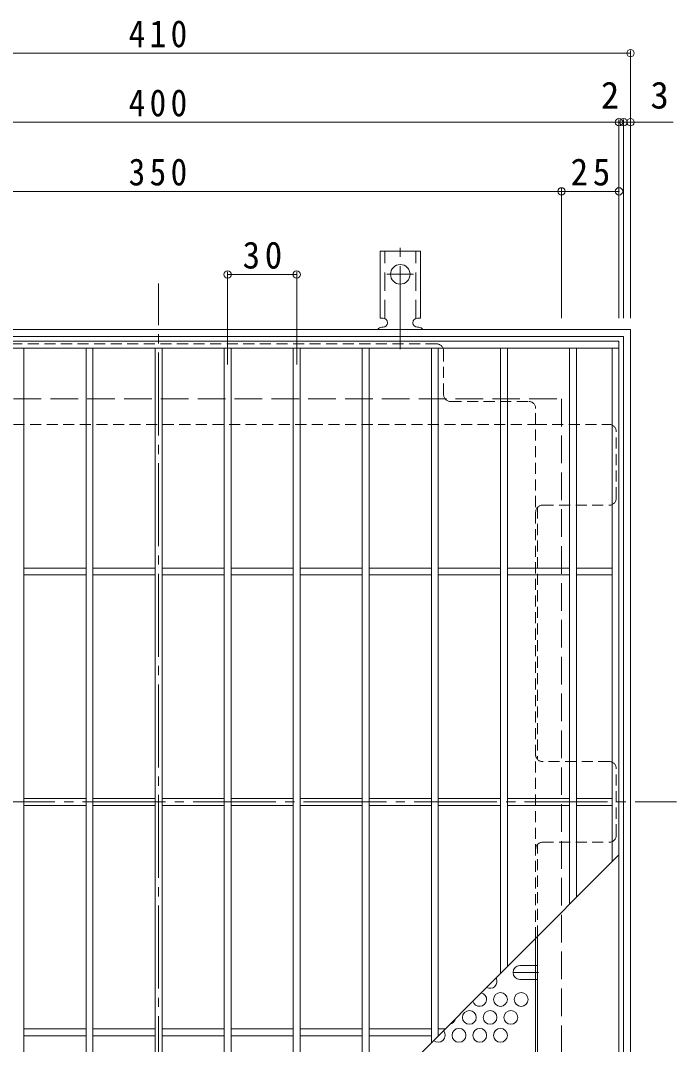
# Model space of a CAD drawing. Units: millimetres at full size, sheet at 1:4. Extents: x -838 to 1044, y -781 to 782.
# Drawn here: x -554.7 to -269.7, y 337.9 to 782.3 of the extents above; entities that cross this region are included whole.
import ezdxf
from ezdxf.enums import TextEntityAlignment as Align

# ---------------------------------------------------------------- set-up
doc = ezdxf.new("R2010")
doc.units = ezdxf.units.MM
doc.header["$LTSCALE"] = 4
doc.header["$PDMODE"] = 32
doc.header["$PDSIZE"] = 3.2
for name, pattern in [('CHAIN1', [8, 5, -1, 1, -1]), ('CHAIN2', [12, 9, -1, 1, -1]), ('DASHED1', [1.8, 1.2, -0.6]), ('DASHED2', [3, 2, -1]), ('DASHED3', [4, 3, -1])]:
    doc.linetypes.add(name, pattern=pattern)
for name, color, linetype, lineweight in [('A-1_躯体', 3, 'Continuous', 9), ('A-2_仕上', 3, 'Continuous', 9), ('A-4_その他', 7, 'Continuous', 9), ('A-6_寸法', 2, 'Continuous', 9), ('A-7_ハッチ', 2, 'Continuous', 9), ('A-8_記号', 2, 'Continuous', 9), ('A-A_ﾊｯﾁ-ﾜｸ', 3, 'Continuous', 9)]:
    doc.layers.add(name, color=color, linetype=linetype, lineweight=lineweight)
doc.styles.add('ＭＳ ゴシック', font='')
doc.styles.get('ＭＳ ゴシック').set_extended_font_data('MS Gothic')

msp = doc.modelspace()

# ---------------------------------------------------------------- linework, layer by layer
at = {"layer": 'A-1_躯体', "color": 2}
for points in [[(-699.713, 238.162), (-699.713, 648.162), (-289.713, 648.162), (-289.713, 238.162)], [(-696.713, 241.162), (-696.713, 645.162), (-292.713, 645.162), (-292.713, 241.162)]]:
    msp.add_lwpolyline(points, close=True, dxfattribs=at)
at = {"layer": 'A-1_躯体', "color": 2, "linetype": 'DASHED3'}
msp.add_lwpolyline([(-669.713, 268.162), (-669.713, 618.162), (-319.713, 618.162), (-319.713, 268.162)], close=True, dxfattribs=at)
at = {"layer": 'A-2_仕上'}
for p, q in [((-694.713, 643.162), (-294.713, 643.162)), ((-694.713, 640.162), (-294.713, 640.162)), ((-553.213, 640.162), (-553.213, 246.162)), ((-526.213, 640.162), (-526.213, 246.162)), ((-523.213, 640.162), (-523.213, 246.162)), ((-496.213, 640.162), (-496.213, 246.162)), ((-493.213, 640.162), (-493.213, 246.162)), ((-466.213, 640.162), (-466.213, 248.662)), ((-463.213, 640.162), (-463.213, 251.662)), ((-436.213, 640.162), (-436.213, 278.662)), ((-433.213, 640.162), (-433.213, 281.662)), ((-406.213, 640.162), (-406.213, 308.662)), ((-403.213, 640.162), (-403.213, 311.662)), ((-376.213, 640.162), (-376.213, 338.662)), ((-373.213, 640.162), (-373.213, 341.662)), ((-346.213, 640.162), (-346.213, 368.662)), ((-343.213, 640.162), (-343.213, 371.662)), ((-316.213, 640.162), (-316.213, 398.662)), ((-313.213, 640.162), (-313.213, 401.662)), ((-297.713, 640.162), (-297.713, 417.162)), ((-294.713, 243.162), (-294.713, 643.162)), ((-526.213, 544.662), (-553.213, 544.662)), ((-496.213, 544.662), (-523.213, 544.662)), ((-466.213, 544.662), (-493.213, 544.662)), ((-436.213, 544.662), (-463.213, 544.662)), ((-406.213, 544.662), (-433.213, 544.662)), ((-376.213, 544.662), (-403.213, 544.662)), ((-346.213, 544.662), (-373.213, 544.662)), ((-316.213, 544.662), (-343.213, 544.662)), ((-297.713, 544.662), (-313.213, 544.662)), ((-526.213, 541.662), (-553.213, 541.662)), ((-496.213, 541.662), (-523.213, 541.662)), ((-466.213, 541.662), (-493.213, 541.662)), ((-436.213, 541.662), (-463.213, 541.662)), ((-406.213, 541.662), (-433.213, 541.662)), ((-376.213, 541.662), (-403.213, 541.662)), ((-346.213, 541.662), (-373.213, 541.662)), ((-316.213, 541.662), (-343.213, 541.662)), ((-297.713, 541.662), (-313.213, 541.662)), ((-526.213, 444.662), (-553.213, 444.662)), ((-496.213, 444.662), (-523.213, 444.662)), ((-466.213, 444.662), (-493.213, 444.662)), ((-436.213, 444.662), (-463.213, 444.662)), ((-406.213, 444.662), (-433.213, 444.662)), ((-376.213, 444.662), (-403.213, 444.662)), ((-346.213, 444.662), (-373.213, 444.662)), ((-316.213, 444.662), (-343.213, 444.662)), ((-297.713, 444.662), (-313.213, 444.662)), ((-526.213, 441.662), (-553.213, 441.662)), ((-496.213, 441.662), (-523.213, 441.662)), ((-466.213, 441.662), (-493.213, 441.662)), ((-436.213, 441.662), (-463.213, 441.662)), ((-406.213, 441.662), (-433.213, 441.662)), ((-376.213, 441.662), (-403.213, 441.662)), ((-346.213, 441.662), (-373.213, 441.662)), ((-316.213, 441.662), (-343.213, 441.662)), ((-297.713, 441.662), (-313.213, 441.662)), ((-294.713, 420.162), (-471.713, 243.162)), ((-294.713, 420.162), (-471.713, 243.162)), ((-526.213, 344.662), (-553.213, 344.662)), ((-496.213, 344.662), (-523.213, 344.662)), ((-466.213, 344.662), (-493.213, 344.662)), ((-436.213, 344.662), (-463.213, 344.662)), ((-406.213, 344.662), (-433.213, 344.662)), ((-376.213, 344.662), (-403.213, 344.662)), ((-370.213, 344.662), (-373.213, 344.662)), ((-526.213, 341.662), (-553.213, 341.662)), ((-496.213, 341.662), (-523.213, 341.662)), ((-466.213, 341.662), (-493.213, 341.662)), ((-436.213, 341.662), (-463.213, 341.662)), ((-406.213, 341.662), (-433.213, 341.662)), ((-376.213, 341.662), (-403.213, 341.662))]:
    msp.add_line(p, q, dxfattribs=at)
at = {"layer": 'A-4_その他'}
for p, q in [((-289.713, 769.362), (-289.713, 653.162)), ((-699.713, 768.162), (-289.713, 768.162)), ((-694.713, 738.162), (-294.713, 738.162)), ((-294.713, 739.362), (-294.713, 653.162)), ((-294.713, 738.162), (-292.713, 738.162)), ((-292.713, 739.362), (-292.713, 653.162)), ((-292.713, 738.162), (-271.196, 738.162)), ((-669.713, 708.162), (-319.713, 708.162)), ((-319.713, 709.362), (-319.713, 653.162)), ((-319.713, 708.162), (-294.713, 708.162)), ((-464.713, 673.268), (-464.713, 633.022)), ((-464.713, 672.068), (-434.713, 672.068)), ((-434.713, 673.268), (-434.713, 633.022))]:
    msp.add_line(p, q, dxfattribs=at)
for p in [(-289.713, 768.162), (-294.713, 738.162), (-292.713, 738.162), (-289.713, 738.162), (-319.713, 708.162), (-294.713, 708.162), (-464.713, 672.068), (-434.713, 672.068)]:
    msp.add_point(p, dxfattribs=at)
at = {"layer": 'A-6_寸法'}
for centre in [(-346.213, 357.426), (-337.213, 357.426), (-359.713, 349.631), (-350.713, 349.631), (-341.713, 349.631), (-364.213, 341.837), (-355.213, 341.837), (-346.213, 341.837)]:
    msp.add_circle(centre, 3, dxfattribs=at)
for centre, start, end in [((-350.713, 365.22), 239.43443, 30.56557), ((-355.213, 357.426), 193.18453, 76.81547), ((-368.713, 349.631), 279.85302, 350.14698), ((-373.213, 341.837), 227.36245, 42.63755)]:
    msp.add_arc(centre, 3, start, end, dxfattribs=at)
at = {"layer": 'A-7_ハッチ', "linetype": 'CHAIN2'}
for p, q in [((-494.713, 218.162), (-494.713, 668.162)), ((-719.713, 443.162), (-269.713, 443.162))]:
    msp.add_line(p, q, dxfattribs=at)
at = {"layer": 'A-7_ハッチ', "linetype": 'DASHED1'}
for p, q in [((-373.914, 641.966), (-615.512, 641.966)), ((-370.914, 619.966), (-370.914, 638.966)), ((-367.914, 616.966), (-333.913, 616.966)), ((-330.913, 383.962), (-330.913, 613.966)), ((-658.513, 606.966), (-330.913, 606.966)), ((-330.913, 606.966), (-298.909, 606.966)), ((-295.909, 574.965), (-295.909, 603.966)), ((-330.113, 571.009), (-330.113, 461.623)), ((-327.913, 571.965), (-298.909, 571.965)), ((-298.909, 460.663), (-327.913, 460.663)), ((-295.909, 428.662), (-295.909, 457.663)), ((-330.113, 384.762), (-330.113, 424.701)), ((-327.913, 425.662), (-298.909, 425.662)), ((-330.913, 372.117), (-330.113, 372.117)), ((-330.913, 366.117), (-330.113, 366.117))]:
    msp.add_line(p, q, dxfattribs=at)
at = {"layer": 'A-7_ハッチ'}
for p, q in [((-330.913, 272.359), (-330.913, 383.962)), ((-330.113, 315.32), (-330.113, 384.762))]:
    msp.add_line(p, q, dxfattribs=at)
at = {"layer": 'A-7_ハッチ', "linetype": 'DASHED1'}
for centre, start, end in [((-373.914, 638.966), 0, 90), ((-367.914, 619.966), 180, 270), ((-333.913, 613.966), 0, 90), ((-298.909, 603.966), 0, 90), ((-298.909, 574.965), 270, 0), ((-327.913, 568.965), 90, 180), ((-327.913, 463.663), 180, 270), ((-298.909, 457.663), 0, 90), ((-298.909, 428.662), 270, 0), ((-327.913, 422.662), 90, 180)]:
    msp.add_arc(centre, 3, start, end, dxfattribs=at)
at = {"layer": 'A-8_記号', "linetype": 'CHAIN1'}
msp.add_line((-329.713, 369.117), (-340.713, 369.117), dxfattribs=at)
at = {"layer": 'A-8_記号'}
for p, q in [((-337.713, 372.117), (-330.913, 372.117)), ((-337.713, 366.117), (-330.913, 366.117))]:
    msp.add_line(p, q, dxfattribs=at)
msp.add_arc((-337.713, 369.117), 3, 90, 270, dxfattribs=at)
at = {"layer": 'A-A_ﾊｯﾁ-ﾜｸ', "color": 7, "linetype": 'CHAIN2'}
for p, q in [((-389.713, 639.694), (-389.713, 687.095)), ((-395.489, 672.162), (-383.937, 672.162))]:
    msp.add_line(p, q, dxfattribs=at)
at = {"layer": 'A-A_ﾊｯﾁ-ﾜｸ'}
for p, q in [((-398.463, 653.162), (-398.463, 682.162)), ((-380.963, 682.162), (-398.463, 682.162)), ((-380.963, 653.162), (-380.963, 682.162)), ((-398.463, 653.162), (-397.213, 653.162)), ((-397.713, 649.162), (-397.213, 649.162)), ((-382.218, 649.162), (-381.704, 649.162)), ((-380.963, 653.162), (-382.213, 653.162))]:
    msp.add_line(p, q, dxfattribs=at)
at = {"layer": 'A-A_ﾊｯﾁ-ﾜｸ', "linetype": 'DASHED2'}
for p, q in [((-396.463, 653.016), (-396.463, 682.162)), ((-382.963, 653.016), (-382.963, 682.162))]:
    msp.add_line(p, q, dxfattribs=at)
at = {"layer": 'A-A_ﾊｯﾁ-ﾜｸ'}
msp.add_circle((-389.713, 672.162), 4.25, dxfattribs=at)
for centre, start, end in [((-397.713, 647.162), 90.27597, 150.00049), ((-397.213, 651.162), 270, 90), ((-382.213, 651.162), 90, 269.86671), ((-381.713, 647.162), 29.99928, 89.75838)]:
    msp.add_arc(centre, 2, start, end, dxfattribs=at)

# ---------------------------------------------------------------- texts
at = {"layer": 'A-4_その他', "color": 2, "style": 'ＭＳ ゴシック'}
for s, p in [('2', (-302.576, 740.562)), ('3', (-281.057, 740.562))]:
    msp.add_text(s, height=11.73, dxfattribs=at).set_placement(p, align=Align.BOTTOM_LEFT)
at = {"layer": 'A-4_その他', "color": 2, "char_height": 11.73, "attachment_point": 7, "style": 'ＭＳ ゴシック'}
for s, insert in [('\\T1.27;\\W0.9;410', (-507.713, 770.562)), ('\\T1.27;\\W0.9;400', (-507.713, 740.562)), ('\\T1.27;\\W0.9;350', (-507.713, 710.562)), ('\\T1.27;\\W0.95;25', (-315.713, 710.562)), ('\\T1.27;\\W0.95;30', (-458.213, 674.468))]:
    msp.add_mtext(s, dxfattribs=dict(at, insert=insert))

doc.saveas('drawing.dxf')
